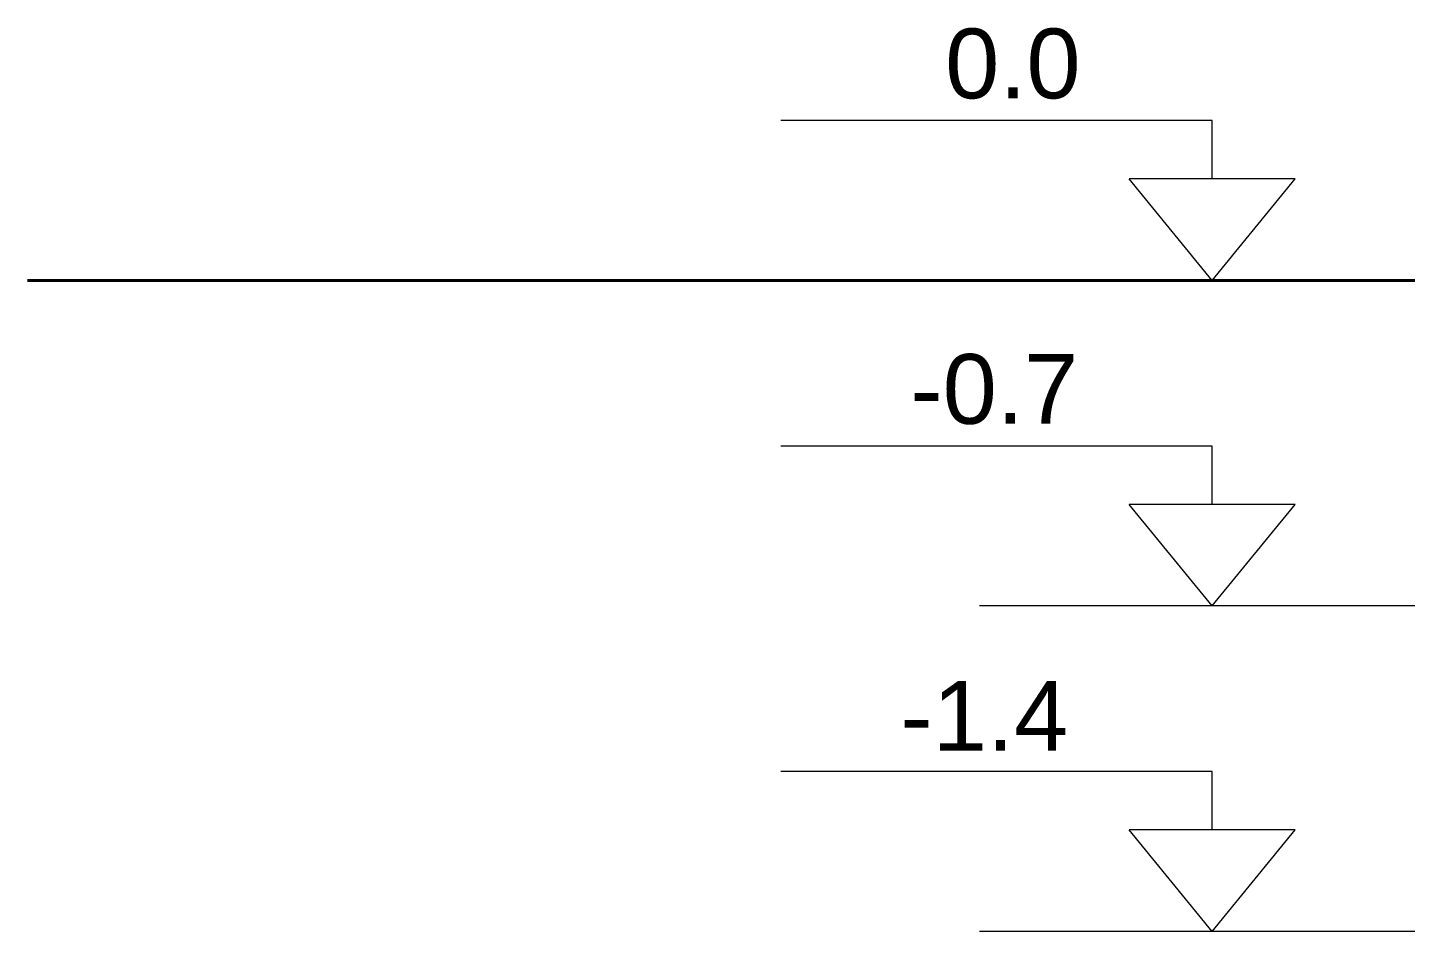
# Model space of a CAD drawing. Header units: inches. Extents: x 31 to 62.3, y 33.7 to 54.4.
# Drawn here: x 31.015 to 33.976, y 33.932 to 35.876 of the extents above; entities that cross this region are included whole.
import ezdxf

# ---------------------------------------------------------------- set-up
doc = ezdxf.new("R2010")
doc.units = ezdxf.units.IN
doc.header["$LTSCALE"] = 0.9
doc.header["$MEASUREMENT"] = 0
doc.styles.get("Standard").update_dxf_attribs({"font": 'arial.ttf'})

msp = doc.modelspace()

# ---------------------------------------------------------------- linework, layer by layer
at = {"lineweight": 9}
for p, q in [((33.56094, 35.6761), (32.63362, 35.6761)), ((33.56094, 35.55034), (33.56094, 35.6761)), ((33.56094, 35.3321), (33.38225, 35.55034)), ((33.73963, 35.55034), (33.38225, 35.55034)), ((33.56094, 35.3321), (33.73963, 35.55034)), ((33.56094, 34.9761), (32.63362, 34.9761)), ((33.56094, 34.85034), (33.56094, 34.9761)), ((33.56094, 34.6321), (33.38225, 34.85034)), ((33.73963, 34.85034), (33.38225, 34.85034)), ((33.56094, 34.6321), (33.73963, 34.85034)), ((34.06094, 34.6321), (33.06094, 34.6321)), ((33.56094, 34.2761), (32.63362, 34.2761)), ((33.56094, 34.15034), (33.56094, 34.2761)), ((33.56094, 33.9321), (33.38225, 34.15034)), ((33.73963, 34.15034), (33.38225, 34.15034)), ((33.56094, 33.9321), (33.73963, 34.15034)), ((34.06094, 33.9321), (33.06094, 33.9321))]:
    msp.add_line(p, q, dxfattribs=at)
at = {"lineweight": 40}
msp.add_line((34.06094, 35.3321), (31.01453, 35.3321), dxfattribs=at)

# ---------------------------------------------------------------- texts
at = {"lineweight": 9, "char_height": 0.15, "attachment_point": 1}
for s, insert in [('0.0', (32.98693, 35.87379)), ('-0.7', (32.91189, 35.17379)), ('-1.4', (32.8905, 34.47071))]:
    msp.add_mtext_dynamic_manual_height_columns(s, width=0.2417315, gutter_width=1, heights=[0], dxfattribs=dict(at, insert=insert))

doc.saveas('drawing.dxf')
